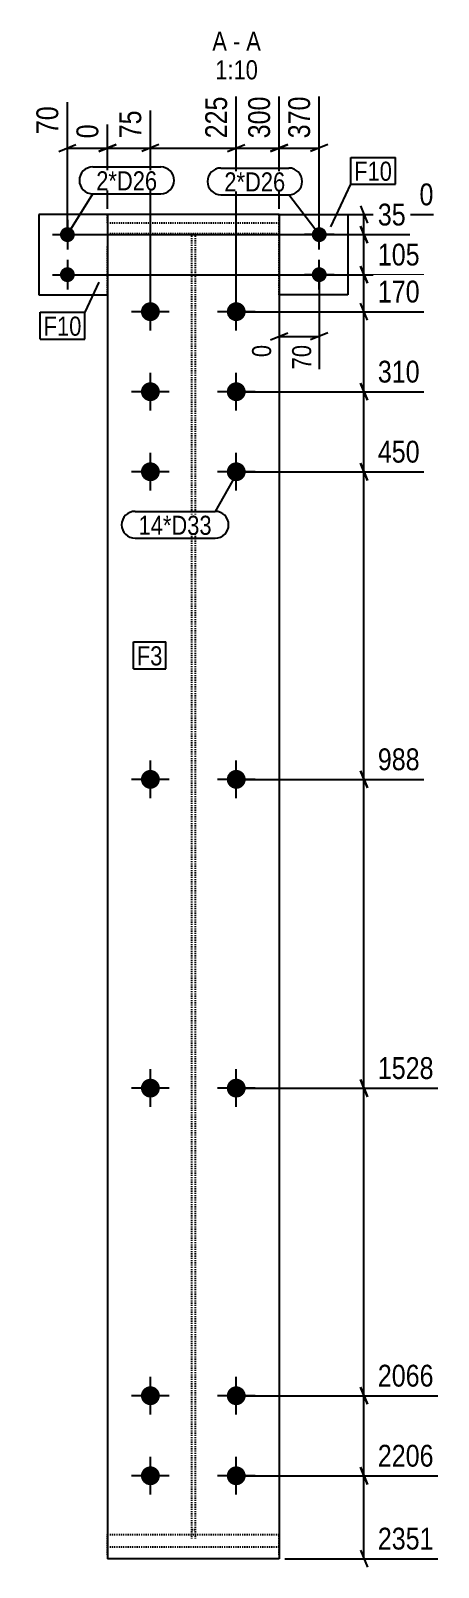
# Model space of a CAD drawing. Header units: millimetres. Extents: x 64 to 141609, y 8 to 4053.
# Drawn here: x 62536 to 63248, y 40 to 2727 of the extents above; entities that cross this region are included whole.
import ezdxf

# ---------------------------------------------------------------- set-up
doc = ezdxf.new("R2010")
doc.units = ezdxf.units.MM
doc.linetypes.add('DXK_LINE_DOT2', pattern=[3.9198, 1.9599, -1.9599])
for name, color, linetype in [('MÅLSÆTNING', 7, 'Continuous'), ('STÅL', 7, 'Continuous'), ('TEKST', 7, 'Continuous')]:
    doc.layers.add(name, color=color, linetype=linetype)
doc.styles.add('Arial Narrow', font='ARIALN.TTF', dxfattribs={"height": 0.2})

msp = doc.modelspace()

# ---------------------------------------------------------------- hatches: boundary and pattern name
at = {"layer": 'STÅL', "linetype": 'Continuous'}
for points in [[(62600.4, 2383.7, -1), (62600.4, 2357.7, -1)], [(63040.4, 2357.7, -1), (63040.4, 2383.7, -1)], [(62600.4, 2313.7, -1), (62600.4, 2287.7, -1)], [(63040.4, 2287.7, -1), (63040.4, 2313.7, -1)], [(62728.9, 2236, -1), (62761.9, 2236, -1)], [(62878.9, 2236, -1), (62911.9, 2236, -1)], [(62728.9, 2096, -1), (62761.9, 2096, -1)], [(62878.9, 2096, -1), (62911.9, 2096, -1)], [(62728.9, 1956, -1), (62761.9, 1956, -1)], [(62878.9, 1956, -1), (62911.9, 1956, -1)], [(62728.9, 1418, -1), (62761.9, 1418, -1)], [(62878.9, 1418, -1), (62911.9, 1418, -1)], [(62728.9, 878, -1), (62761.9, 878, -1)], [(62878.9, 878, -1), (62911.9, 878, -1)], [(62728.9, 340, -1), (62761.9, 340, -1)], [(62878.9, 340, -1), (62911.9, 340, -1)], [(62728.9, 200, -1), (62761.9, 200, -1)], [(62878.9, 200, -1), (62911.9, 200, -1)]]:
    msp.add_hatch(color=96, dxfattribs=at).paths.add_polyline_path(points)

# ---------------------------------------------------------------- linework, layer by layer
at = {"layer": 'MÅLSÆTNING', "color": 7, "linetype": 'Continuous'}
for p, q in [((62895.4, 2246), (62895.4, 2612.3)), ((62970.4, 2416), (62970.4, 2612.3)), ((63040.4, 2380.7), (63040.4, 2612.3)), ((62600.4, 2380.7), (62600.4, 2602.5)), ((62745.4, 2246), (62745.4, 2588)), ((62745.4, 2246), (62745.4, 2588)), ((62670.4, 2416), (62670.4, 2563.6)), ((62585.4, 2516.2), (62615.4, 2528.2)), ((62685.4, 2528.2), (62655.4, 2516.2)), ((62760.4, 2528.2), (62730.4, 2516.2)), ((62760.4, 2528.2), (62730.4, 2516.2)), ((62880.4, 2516.2), (62910.4, 2528.2)), ((62955.4, 2516.2), (62985.4, 2528.2)), ((63055.4, 2528.2), (63025.4, 2516.2)), ((62600.4, 2522.2), (62670.4, 2522.2)), ((62745.4, 2522.2), (62895.4, 2522.2)), ((62970.4, 2522.2), (63040.4, 2522.2)), ((63112.6, 2421), (63124.6, 2391)), ((62980.4, 2406), (63239.9, 2406)), ((63118.6, 2370.7), (63118.6, 2406)), ((63118.6, 2300.7), (63118.6, 2370.7)), ((63112.6, 2315.7), (63124.6, 2285.7)), ((62610.4, 2300.7), (63223.3, 2300.7)), ((63040.4, 2290.7), (63040.4, 2135.2)), ((63118.6, 2236), (63118.6, 2300.7)), ((62905.4, 2236), (63223.3, 2236)), ((62905.4, 2236), (63223.3, 2236)), ((62970.4, 2255.7), (62970.4, 2156.5)), ((63124.6, 2221), (63112.6, 2251)), ((63124.6, 2221), (63112.6, 2251)), ((63118.6, 2096), (63118.6, 2236)), ((62955.4, 2186.8), (62985.4, 2198.8)), ((62970.4, 2192.8), (63040.4, 2192.8)), ((63055.4, 2198.8), (63025.4, 2186.8)), ((63112.6, 2111), (63124.6, 2081)), ((63124.6, 2081), (63112.6, 2111)), ((62905.4, 2096), (63223.3, 2096)), ((62905.4, 2096), (63223.3, 2096)), ((63118.6, 1956), (63118.6, 2096)), ((63112.6, 1971), (63124.6, 1941)), ((63124.6, 1941), (63112.6, 1971)), ((62905.4, 1956), (63223.3, 1956)), ((62905.4, 1956), (63223.3, 1956)), ((63118.6, 1418), (63118.6, 1956)), ((63124.6, 1403), (63112.6, 1433)), ((62905.4, 1418), (63223.3, 1418)), ((63118.6, 878), (63118.6, 1418)), ((63112.6, 893), (63124.6, 863)), ((63124.6, 863), (63112.6, 893)), ((62905.4, 878), (63247.6, 878)), ((62905.4, 878), (63247.6, 878)), ((63118.6, 340), (63118.6, 878)), ((63112.6, 355), (63124.6, 325)), ((63124.6, 325), (63112.6, 355)), ((62905.4, 340), (63247.6, 340)), ((62905.4, 340), (63247.6, 340)), ((63118.6, 200), (63118.6, 340)), ((63112.6, 215), (63124.6, 185)), ((63124.6, 185), (63112.6, 215)), ((62905.4, 200), (63247.6, 200)), ((62905.4, 200), (63247.6, 200)), ((63118.6, 55), (63118.6, 200)), ((62980.4, 55), (63247.6, 55)), ((63112.6, 70), (63124.6, 40))]:
    msp.add_line(p, q, dxfattribs=at)
at = {"layer": 'STÅL', "color": 2, "linetype": 'Continuous'}
for p, q in [((62670.4, 2405.7), (62550.4, 2405.7)), ((62550.4, 2405.7), (62550.4, 2265.7)), ((62970.4, 2406), (62670.4, 2406)), ((62670.4, 2406), (62670.4, 55)), ((62970.4, 2406), (62970.4, 55)), ((62970.4, 2405.7), (63090.4, 2405.7)), ((63090.4, 2405.7), (63090.4, 2265.7)), ((62550.4, 2265.7), (62670.4, 2265.7)), ((63090.4, 2265.7), (62970.4, 2265.7)), ((62970.4, 55), (62670.4, 55))]:
    msp.add_line(p, q, dxfattribs=at)
at = {"layer": 'STÅL', "color": 96, "linetype": 'Continuous'}
for p, q in [((62600.4, 2396.7), (62600.4, 2344.7)), ((63040.4, 2344.7), (63040.4, 2396.7)), ((62574.4, 2370.7), (62626.4, 2370.7)), ((63066.4, 2370.7), (63014.4, 2370.7)), ((62600.4, 2326.7), (62600.4, 2274.7)), ((63040.4, 2274.7), (63040.4, 2326.7)), ((62574.4, 2300.7), (62626.4, 2300.7)), ((63066.4, 2300.7), (63014.4, 2300.7)), ((62745.4, 2203), (62745.4, 2269)), ((62895.4, 2203), (62895.4, 2269)), ((62778.4, 2236), (62712.4, 2236)), ((62928.4, 2236), (62862.4, 2236)), ((62745.4, 2063), (62745.4, 2129)), ((62895.4, 2063), (62895.4, 2129)), ((62778.4, 2096), (62712.4, 2096)), ((62928.4, 2096), (62862.4, 2096)), ((62745.4, 1923), (62745.4, 1989)), ((62895.4, 1923), (62895.4, 1989)), ((62778.4, 1956), (62712.4, 1956)), ((62928.4, 1956), (62862.4, 1956)), ((62745.4, 1385), (62745.4, 1451)), ((62895.4, 1385), (62895.4, 1451)), ((62778.4, 1418), (62712.4, 1418)), ((62928.4, 1418), (62862.4, 1418)), ((62745.4, 845), (62745.4, 911)), ((62895.4, 845), (62895.4, 911)), ((62778.4, 878), (62712.4, 878)), ((62928.4, 878), (62862.4, 878)), ((62745.4, 307), (62745.4, 373)), ((62895.4, 307), (62895.4, 373)), ((62778.4, 340), (62712.4, 340)), ((62928.4, 340), (62862.4, 340)), ((62745.4, 167), (62745.4, 233)), ((62895.4, 167), (62895.4, 233)), ((62778.4, 200), (62712.4, 200)), ((62928.4, 200), (62862.4, 200))]:
    msp.add_line(p, q, dxfattribs=at)
at = {"layer": 'STÅL', "color": 7, "linetype": 'DXK_LINE_DOT2'}
for p, q in [((62670.4, 2391.3), (62670.4, 2405.7)), ((62970.4, 2265.7), (62970.4, 2405.7)), ((62670.4, 2391.3), (62670.4, 2349.9)), ((62670.4, 2391.3), (62970.4, 2391.3)), ((62670.4, 2372.6), (62970.4, 2372.6)), ((62817.4, 2372.6), (62817.4, 90.6)), ((62823.4, 2372.6), (62823.4, 90.6)), ((62970.4, 2391.3), (62970.4, 2349.9)), ((62670.4, 2265.7), (62670.4, 2349.9)), ((62670.4, 61.5), (62670.4, 97.2)), ((62670.4, 97.2), (62970.4, 97.2)), ((62817.4, 105.8), (62823.4, 105.8)), ((62970.4, 61.5), (62970.4, 97.2)), ((62670.4, 75.7), (62970.4, 75.7))]:
    msp.add_line(p, q, dxfattribs=at)

# ---------------------------------------------------------------- wipeouts: each hides what was drawn before it
at = {"color": 0, "linetype": 'Continuous'}
for points in [[(62879.1, 2692.3), (62879.1, 2727.3), (62853.6, 2727.3), (62853.6, 2692.3)], [(62933.3, 2642.3), (62933.3, 2677.3), (62858.7, 2677.3), (62858.7, 2642.3)]]:
    msp.add_wipeout(points, dxfattribs=at).dxf.layer = 'TEKST'
at = {"color": 0}
for points in [[(63167.4, 2464.9), (63167.4, 2499.9), (63101.4, 2499.9), (63101.4, 2464.9)], [(62625, 2193.9), (62625, 2228.9), (62558.9, 2228.9), (62558.9, 2193.9)], [(62766.5, 1617.3), (62766.5, 1652.3), (62721.7, 1652.3), (62721.7, 1617.3)]]:
    msp.add_wipeout(points, dxfattribs=at).dxf.layer = 'TEKST'

# ---------------------------------------------------------------- next in the draw order: texts
at = {"layer": 'TEKST', "color": 3, "linetype": 'Continuous', "style": 'Arial Narrow'}
msp.add_text('1:10', height=33.4, dxfattribs=at).set_placement((62858.7, 2642.3))

# ---------------------------------------------------------------- next in the draw order: wipeouts: each hides what was drawn before it
at = {"color": 0, "linetype": 'Continuous'}
for points, layer in [([(62887.4, 2620.3), (62831.4, 2620.3), (62831.4, 2531.2), (62887.4, 2531.2)], 'MÅLSÆTNING'), ([(63032.4, 2620.3), (62976.4, 2620.3), (62976.4, 2531.2), (63032.4, 2531.2)], 'MÅLSÆTNING'), ([(62592.4, 2603.3), (62536.4, 2603.3), (62536.4, 2538.5), (62592.4, 2538.5)], 'MÅLSÆTNING'), ([(62662.4, 2571.6), (62606.4, 2571.6), (62606.4, 2531.2), (62662.4, 2531.2)], 'MÅLSÆTNING'), ([(63247.9, 2414), (63247.9, 2470), (63207.6, 2470), (63207.6, 2414)], 'MÅLSÆTNING'), ([(63224, 2308.7), (63224, 2364.7), (63134.8, 2364.7), (63134.8, 2308.7)], 'MÅLSÆTNING'), ([(62963.4, 2184.8), (62914.4, 2184.8), (62914.4, 2149.5), (62963.4, 2149.5)], 'MÅLSÆTNING'), ([(63033.4, 2184.8), (62984.4, 2184.8), (62984.4, 2128.2), (63033.4, 2128.2)], 'MÅLSÆTNING'), ([(63224, 2104), (63224, 2160), (63134.8, 2160), (63134.8, 2104)], 'MÅLSÆTNING'), ([(63224, 1964), (63224, 2020), (63134.8, 2020), (63134.8, 1964)], 'MÅLSÆTNING'), ([(63224, 1426), (63224, 1482), (63134.8, 1482), (63134.8, 1426)], 'MÅLSÆTNING'), ([(63248.3, 886), (63248.3, 942), (63134.8, 942), (63134.8, 886)], 'MÅLSÆTNING'), ([(63248.3, 348), (63248.3, 404), (63134.8, 404), (63134.8, 348)], 'MÅLSÆTNING'), ([(63248.3, 208), (63248.3, 264), (63134.8, 264), (63134.8, 208)], 'MÅLSÆTNING'), ([(63248.3, 63), (63248.3, 119), (63134.8, 119), (63134.8, 63)], 'MÅLSÆTNING'), ([(62902.4, 2692.3), (62902.4, 2727.3), (62889.6, 2727.3), (62889.6, 2692.3)], 'TEKST')]:
    msp.add_wipeout(points, dxfattribs=at).dxf.layer = layer
at = {"color": 0}
for points in [[(63167.4, 2464.9), (63167.4, 2499.9), (63101.4, 2499.9), (63101.4, 2464.9)], [(62625, 2193.9), (62625, 2228.9), (62558.9, 2228.9), (62558.9, 2193.9)], [(62852.6, 1845.7), (62852.6, 1880.7), (62724.7, 1880.7), (62724.7, 1845.7)], [(62766.5, 1617.3), (62766.5, 1652.3), (62721.7, 1652.3), (62721.7, 1617.3)]]:
    msp.add_wipeout(points, dxfattribs=at).dxf.layer = 'TEKST'

# ---------------------------------------------------------------- next in the draw order: linework, layer by layer
at = {"layer": 'MÅLSÆTNING', "color": 7, "linetype": 'Continuous'}
for p, q in [((62895.4, 2246), (62895.4, 2612.3)), ((62970.4, 2416), (62970.4, 2612.3)), ((62670.4, 2416), (62670.4, 2563.6)), ((62655.4, 2516.2), (62685.4, 2528.2)), ((62880.4, 2516.2), (62910.4, 2528.2)), ((62985.4, 2528.2), (62955.4, 2516.2)), ((62670.4, 2522.2), (62745.4, 2522.2)), ((62895.4, 2522.2), (62970.4, 2522.2)), ((62610.4, 2370.7), (63198.9, 2370.7)), ((62610.4, 2370.7), (63198.9, 2370.7)), ((63124.6, 2355.7), (63112.6, 2385.7)), ((63112.6, 2385.7), (63124.6, 2355.7)), ((63124.6, 2285.7), (63112.6, 2315.7)), ((62610.4, 2300.7), (63223.3, 2300.7)), ((63112.6, 1433), (63124.6, 1403)), ((62905.4, 1418), (63223.3, 1418))]:
    msp.add_line(p, q, dxfattribs=at)
at = {"layer": 'TEKST', "color": 7, "linetype": 'Continuous'}
for p, q in [((63095.4, 2505.9), (63173.4, 2505.9)), ((63095.4, 2458.9), (63095.4, 2505.9)), ((63173.4, 2458.9), (63173.4, 2505.9)), ((63060.4, 2384.5), (63095.4, 2458.9)), ((63095.4, 2458.9), (63173.4, 2458.9)), ((62655.2, 2287.5), (62631, 2234.9)), ((62552.9, 2234.9), (62631, 2234.9)), ((62552.9, 2187.9), (62552.9, 2234.9)), ((62631, 2187.9), (62631, 2234.9)), ((62552.9, 2187.9), (62631, 2187.9)), ((62715.7, 1658.3), (62772.5, 1658.3)), ((62715.7, 1611.3), (62715.7, 1658.3)), ((62772.5, 1611.3), (62772.5, 1658.3)), ((62715.7, 1611.3), (62772.5, 1611.3))]:
    msp.add_line(p, q, dxfattribs=at)

# ---------------------------------------------------------------- next in the draw order: texts
at = {"layer": 'MÅLSÆTNING', "color": 3, "linetype": 'Continuous', "style": 'Arial Narrow'}
for s, height, p in [('225', 38.18, (62879.4, 2539.2)), ('370', 38.18, (63024.4, 2539.2)), ('70', 38.18, (62584.4, 2546.5)), ('0', 38.2, (62654.4, 2539.2)), ('0', 33.4, (62956.4, 2156.5)), ('70', 33.4, (63026.4, 2135.2))]:
    msp.add_text(s, height=height, rotation=90.0002, dxfattribs=at).set_placement(p)
for s, height, p in [('0', 38.2, (63215.6, 2422)), ('105', 38.18, (63142.8, 2316.7)), ('310', 38.18, (63142.8, 2112)), ('450', 38.18, (63142.8, 1972)), ('988', 38.18, (63142.8, 1434)), ('1528', 38.18, (63142.8, 894)), ('2066', 38.18, (63142.8, 356)), ('2206', 38.18, (63142.8, 216)), ('2351', 38.18, (63142.8, 71))]:
    msp.add_text(s, height=height, dxfattribs=at).set_placement(p)
at = {"layer": 'TEKST', "color": 3, "linetype": 'Continuous', "style": 'Arial Narrow'}
msp.add_text('A', height=33.4, dxfattribs=at).set_placement((62853.6, 2692.3))
at = {"layer": 'TEKST', "color": 3, "style": 'Arial Narrow'}
for s, p in [('F10', (63101.4, 2464.9)), ('F10', (62558.9, 2193.9)), ('F3', (62721.7, 1617.3))]:
    msp.add_text(s, height=33.4, dxfattribs=at).set_placement(p)

# ---------------------------------------------------------------- next in the draw order: wipeouts: each hides what was drawn before it
at = {"color": 0, "linetype": 'Continuous'}
msp.add_wipeout([(62938.4, 2692.3), (62938.4, 2727.3), (62912.9, 2727.3), (62912.9, 2692.3)], dxfattribs=at).dxf.layer = 'TEKST'
at = {"color": 0}
msp.add_wipeout([(62852.6, 1845.7), (62852.6, 1880.7), (62724.7, 1880.7), (62724.7, 1845.7)], dxfattribs=at).dxf.layer = 'TEKST'

# ---------------------------------------------------------------- next in the draw order: linework, layer by layer
at = {"layer": 'TEKST', "color": 7, "linetype": 'Continuous'}
for p, q in [((62896.3, 1953.7), (62858.6, 1886.7)), ((62718.7, 1886.7), (62858.6, 1886.7)), ((62718.7, 1839.7), (62858.6, 1839.7))]:
    msp.add_line(p, q, dxfattribs=at)
for centre, start, end in [((62718.7, 1863.2), 90, 270), ((62858.6, 1863.2), 270, 90)]:
    msp.add_arc(centre, 23.5, start, end, dxfattribs=at)

# ---------------------------------------------------------------- next in the draw order: texts
at = {"layer": 'TEKST', "color": 3, "linetype": 'Continuous', "style": 'Arial Narrow'}
for s, p in [('A', (62912.9, 2692.3)), ('-', (62889.6, 2692.3))]:
    msp.add_text(s, height=33.4, dxfattribs=at).set_placement(p)
at = {"layer": 'TEKST', "color": 3, "style": 'Arial Narrow'}
msp.add_text('14*D33', height=33.4, dxfattribs=at).set_placement((62724.7, 1845.7))

# ---------------------------------------------------------------- next in the draw order: wipeouts: each hides what was drawn before it
at = {"color": 0, "linetype": 'Continuous'}
for points in [[(62962.4, 2620.3), (62906.4, 2620.3), (62906.4, 2531.2), (62962.4, 2531.2)], [(62737.4, 2596), (62681.4, 2596), (62681.4, 2531.2), (62737.4, 2531.2)], [(63199.6, 2378.7), (63199.6, 2434.7), (63134.8, 2434.7), (63134.8, 2378.7)], [(63224, 2244), (63224, 2300), (63134.8, 2300), (63134.8, 2244)]]:
    msp.add_wipeout(points, dxfattribs=at).dxf.layer = 'MÅLSÆTNING'
at = {"color": 0}
for points in [[(62757.4, 2448.1), (62757.4, 2483.1), (62650.8, 2483.1), (62650.8, 2448.1)], [(62981.2, 2446.2), (62981.2, 2481.2), (62874.6, 2481.2), (62874.6, 2446.2)]]:
    msp.add_wipeout(points, dxfattribs=at).dxf.layer = 'TEKST'

# ---------------------------------------------------------------- next in the draw order: texts
at = {"layer": 'MÅLSÆTNING', "color": 3, "linetype": 'Continuous', "style": 'Arial Narrow'}
for s, p in [('300', (62954.4, 2539.2)), ('75', (62729.4, 2539.2))]:
    msp.add_text(s, height=38.18, rotation=90.0002, dxfattribs=at).set_placement(p)
for s, p in [('35', (63142.8, 2386.7)), ('170', (63142.8, 2252))]:
    msp.add_text(s, height=38.18, dxfattribs=at).set_placement(p)

# ---------------------------------------------------------------- next in the draw order: wipeouts: each hides what was drawn before it
at = {"color": 0}
for points in [[(62757.4, 2448.1), (62757.4, 2483.1), (62650.8, 2483.1), (62650.8, 2448.1)], [(62981.2, 2446.2), (62981.2, 2481.2), (62874.6, 2481.2), (62874.6, 2446.2)]]:
    msp.add_wipeout(points, dxfattribs=at).dxf.layer = 'TEKST'

# ---------------------------------------------------------------- next in the draw order: linework, layer by layer
at = {"layer": 'TEKST', "color": 7, "linetype": 'Continuous'}
for p, q in [((62644.8, 2489.1), (62763.4, 2489.1)), ((62868.6, 2487.2), (62987.2, 2487.2)), ((62600.4, 2370.7), (62644.8, 2442.1)), ((62644.8, 2442.1), (62763.4, 2442.1)), ((62868.6, 2440.2), (62987.2, 2440.2)), ((63040.4, 2370.7), (62987.2, 2440.2))]:
    msp.add_line(p, q, dxfattribs=at)
for centre, start, end in [((62644.8, 2465.6), 90, 270), ((62763.4, 2465.6), 270, 90), ((62868.6, 2463.7), 90, 270), ((62987.2, 2463.7), 270, 90)]:
    msp.add_arc(centre, 23.5, start, end, dxfattribs=at)

# ---------------------------------------------------------------- next in the draw order: texts
at = {"layer": 'TEKST', "color": 3, "style": 'Arial Narrow'}
for p in [(62650.8, 2448.1), (62874.6, 2446.2)]:
    msp.add_text('2*D26', height=33.4, dxfattribs=at).set_placement(p)

doc.saveas('drawing.dxf')
